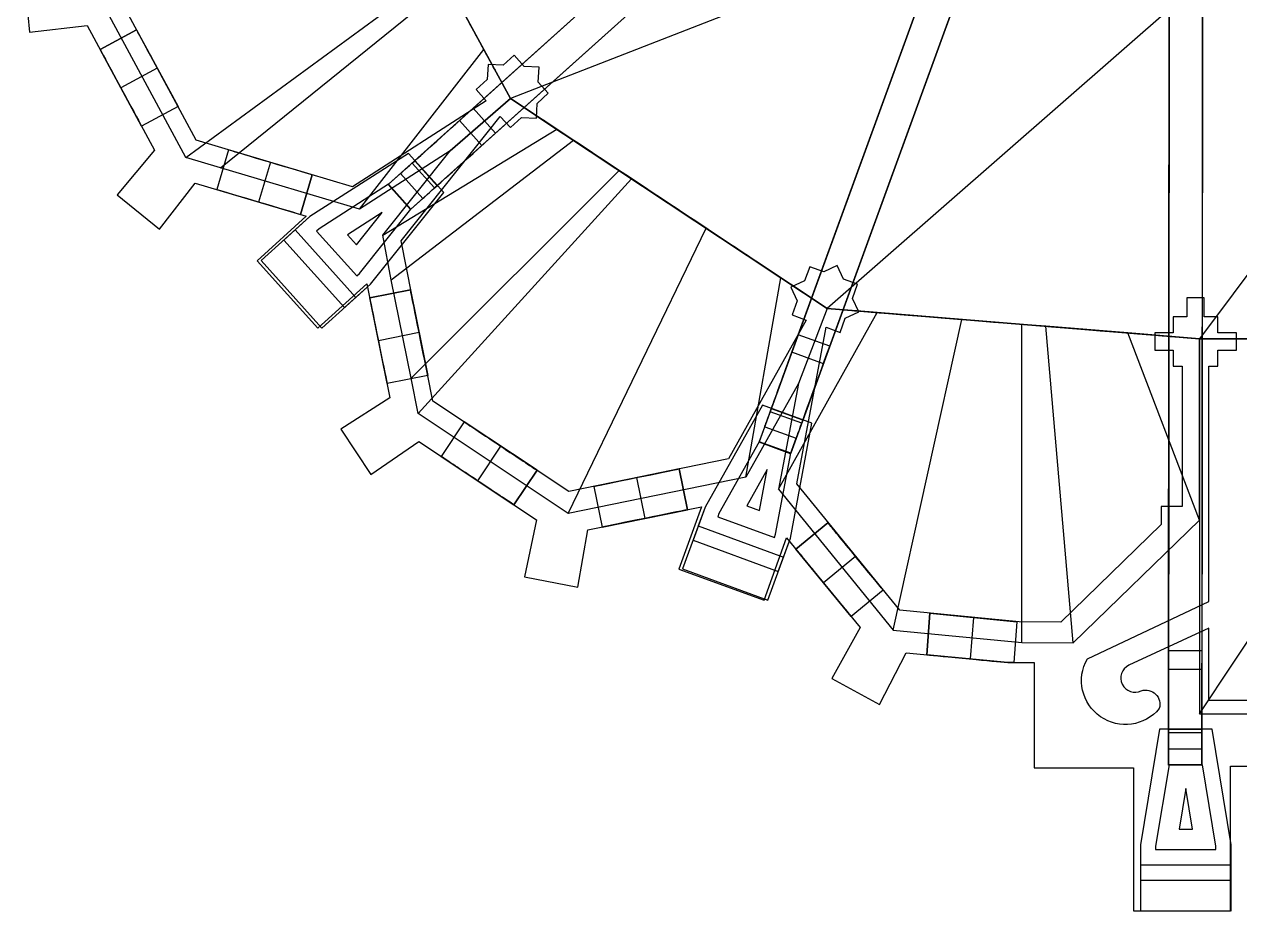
# Model space of a CAD drawing. Extents: x 309 to 370, y -277 to -28.
# Drawn here: x 315.02 to 338.86, y -99.04 to -81.65 of the extents above; entities that cross this region are included whole.
import ezdxf

# ---------------------------------------------------------------- set-up
doc = ezdxf.new("R2010")
doc.units = 0
doc.layers.add('MODEL$BEAUVAIS', color=7, linetype='CONTINUOUS')

msp = doc.modelspace()

# ---------------------------------------------------------------- linework, layer by layer
at = {"layer": 'MODEL$BEAUVAIS'}
for p, q in [((324.558, -83.1, 15.261), (321, -76.535, 15.261)), ((324.558, -83.1, 23.926), (321, -76.535, 23.926)), ((321, -76.535, 23.926), (324.558, -83.1, 23.926)), ((321.312, -77.111, 17.516), (324.246, -82.525, 17.516)), ((329.586, -78.117, 42.067), (322.633, -84.367, 37.912)), ((323.559, -83.534, 37.917), (329.586, -78.117, 41.646)), ((329.404, -78.281, 49.447), (322.168, -84.785, 45.418)), ((323.83, -83.291, 45.801), (329.404, -78.281, 49.011)), ((330.026, -78.606, 42.067), (323.072, -84.856, 37.912)), ((323.998, -84.023, 37.917), (330.026, -78.606, 41.646)), ((329.843, -78.77, 49.447), (322.607, -85.274, 45.418)), ((324.269, -83.78, 45.801), (329.843, -78.769, 49.011)), ((331.768, -80.294, 25.19), (324.558, -83.1, 23.926)), ((332.854, -80.464, 42.067), (329.654, -89.249, 37.912)), ((330.08, -88.079, 37.917), (332.854, -80.464, 41.646)), ((315.024, -80.732), (315.125, -81.797)), ((315.024, -80.732, 14.613), (315.125, -81.797, 14.613)), ((318.195, -84.258, 14.613), (323.199, -80.592, 15.261)), ((332.77, -80.695, 49.447), (329.44, -89.837, 45.418)), ((330.205, -87.737, 45.801), (332.77, -80.694, 49.011)), ((333.471, -80.689, 42.067), (330.271, -89.474, 37.912)), ((330.698, -88.304, 37.917), (333.471, -80.689, 41.646)), ((318.871, -84.459, 14.613), (323.34, -80.852, 15.261)), ((323.34, -80.852, 15.261), (324.036, -82.138, 15.261)), ((333.387, -80.92, 49.447), (330.057, -90.062, 45.418)), ((330.822, -87.962, 45.801), (333.387, -80.919, 49.011)), ((318.195, -84.258, 14.613), (316.512, -81.141, 14.613)), ((318.397, -83.918), (316.873, -81.097)), ((318.397, -83.918, 14.613), (316.873, -81.097, 14.613)), ((337.635, -81.219, 25.19), (330.77, -87.22, 23.926)), ((337.476, -81.219, 49.446), (337.465, -96.175, 43.252)), ((337.476, -81.247, 42.103), (337.465, -95.55, 35.746)), ((337.466, -93.94, 43.635), (337.476, -81.219, 48.999)), ((337.466, -94.304, 35.751), (337.476, -81.247, 41.671)), ((343.006, -81.219, 25.19), (338.072, -87.817, 23.926)), ((338.133, -81.219, 42.116), (338.122, -95.55, 35.746)), ((338.133, -81.219, 49.446), (338.122, -96.176, 43.252)), ((338.123, -94.305, 35.751), (338.133, -81.219, 41.684)), ((338.123, -93.941, 43.635), (338.133, -81.219, 49)), ((315.125, -81.797), (316.257, -81.67)), ((315.125, -81.797, 14.613), (316.257, -81.67, 14.613)), ((316.257, -81.67), (316.257, -81.67, 14.613)), ((316.257, -81.67), (317.577, -84.113)), ((316.257, -81.67, 14.613), (317.577, -84.113, 14.613)), ((316.51, -82.138, 8.818), (317.226, -81.751, 8.818)), ((317.226, -81.751, 4.743), (316.51, -82.138, 4.743)), ((317.226, -81.751, 8.818), (317.226, -81.751, 4.743)), ((317.226, -81.751, 4.743), (318.04, -83.257, 4.743)), ((315.125, -81.797), (315.125, -81.797, 14.613)), ((316.51, -82.138, 4.743), (316.51, -82.138, 8.818)), ((317.324, -83.644, 4.743), (316.51, -82.138, 4.743)), ((321.601, -85.273, 14.613), (324.036, -82.138, 15.261)), ((324.036, -82.138, 15.261), (324.558, -83.1, 15.261)), ((324.12, -82.433), (324.104, -82.728)), ((324.12, -82.433, 14.613), (324.104, -82.728, 14.613)), ((324.413, -82.449), (324.12, -82.433)), ((324.12, -82.433), (324.12, -82.433, 14.613)), ((324.413, -82.449, 14.613), (324.12, -82.433, 14.613)), ((324.631, -82.252), (324.413, -82.449)), ((324.631, -82.252, 14.613), (324.413, -82.449, 14.613)), ((324.413, -82.449), (324.413, -82.449, 14.613)), ((324.827, -82.471), (324.631, -82.252)), ((324.631, -82.252), (324.631, -82.252, 14.613)), ((324.827, -82.471, 14.613), (324.631, -82.252, 14.613)), ((325.12, -82.486), (324.827, -82.471)), ((324.827, -82.471), (324.827, -82.471, 14.613)), ((325.12, -82.486, 14.613), (324.827, -82.471, 14.613)), ((317.633, -82.504, 9.726), (316.917, -82.891, 9.726)), ((325.105, -82.78), (325.12, -82.486)), ((325.105, -82.78, 14.613), (325.12, -82.486, 14.613)), ((325.12, -82.486), (325.12, -82.486, 14.613)), ((324.104, -82.728), (323.886, -82.925)), ((324.104, -82.728, 14.613), (323.886, -82.925, 14.613)), ((323.886, -82.925), (323.886, -82.925, 14.613)), ((323.886, -82.925), (324.083, -83.144)), ((323.886, -82.925, 14.613), (324.083, -83.144, 14.613)), ((324.104, -82.728), (324.104, -82.728, 14.613)), ((325.301, -82.999), (325.105, -82.78)), ((325.105, -82.78), (325.105, -82.78, 14.613)), ((325.301, -82.999, 14.613), (325.105, -82.78, 14.613)), ((324.083, -83.144), (321.462, -84.831)), ((324.083, -83.144, 14.613), (321.462, -84.831, 14.613)), ((323.375, -84.13, 14.613), (324.558, -83.1, 15.261)), ((324.558, -83.1, 15.261), (323.375, -84.13, 14.613)), ((324.083, -83.144), (324.083, -83.144, 14.613)), ((330.77, -87.22, 15.261), (324.558, -83.1, 15.261)), ((324.558, -83.1, 15.261), (324.558, -83.1, 23.926)), ((330.77, -87.22, 23.926), (324.558, -83.1, 23.926)), ((324.558, -83.1, 23.926), (330.77, -87.22, 23.926)), ((324.558, -83.1, 15.261), (325.47, -83.705, 15.261)), ((325.083, -83.196), (325.301, -82.999)), ((325.083, -83.196, 14.613), (325.301, -82.999, 14.613)), ((325.301, -82.999), (325.301, -82.999, 14.613)), ((318.04, -83.257, 4.743), (317.324, -83.644, 4.743)), ((318.04, -83.257, 8.818), (317.324, -83.644, 8.818)), ((318.04, -83.257, 4.743), (318.04, -83.257, 8.818)), ((324.269, -83.78, 45.801), (323.83, -83.291, 45.801)), ((325.068, -83.49), (325.083, -83.196)), ((325.068, -83.49, 14.613), (325.083, -83.196, 14.613)), ((325.083, -83.196), (325.083, -83.196, 14.613)), ((317.324, -83.644, 8.818), (317.324, -83.644, 4.743)), ((322.414, -85.893), (324.36, -83.453)), ((322.414, -85.893, 14.613), (324.36, -83.453, 14.613)), ((323.998, -84.023, 37.917), (323.559, -83.534, 37.917)), ((324.36, -83.453), (324.36, -83.453, 14.613)), ((324.36, -83.453), (324.557, -83.672)), ((324.36, -83.453, 14.613), (324.557, -83.672, 14.613)), ((324.557, -83.672), (324.775, -83.475)), ((324.557, -83.672, 14.613), (324.775, -83.475, 14.613)), ((324.775, -83.475), (324.775, -83.475, 14.613)), ((324.775, -83.475), (325.068, -83.49)), ((324.775, -83.475, 14.613), (325.068, -83.49, 14.613)), ((325.068, -83.49), (325.068, -83.49, 14.613)), ((325.098, -83.458, 17.516), (330.23, -86.862, 17.516)), ((322.057, -85.783, 14.613), (325.47, -83.705, 15.261)), ((324.557, -83.672), (324.557, -83.672, 14.613)), ((325.47, -83.705, 15.261), (325.793, -83.919, 15.261)), ((317.577, -84.113), (316.846, -84.99)), ((317.577, -84.113, 14.613), (316.846, -84.99, 14.613)), ((317.577, -84.113), (317.577, -84.113, 14.613)), ((321.462, -84.831), (318.397, -83.918)), ((318.397, -83.918), (318.397, -83.918, 14.613)), ((321.462, -84.831, 14.613), (318.397, -83.918, 14.613)), ((319.03, -84.107, 4.743), (318.797, -84.889, 4.743)), ((319.03, -84.107, 8.818), (318.797, -84.889, 8.818)), ((320.671, -84.596, 4.743), (319.03, -84.107, 4.743)), ((319.03, -84.107, 4.743), (319.03, -84.107, 8.818)), ((323.375, -84.13, 14.613), (321.601, -85.273, 14.613)), ((322.057, -85.783, 14.613), (323.375, -84.13, 14.613)), ((322.219, -86.661, 14.613), (325.793, -83.919, 15.261)), ((325.793, -83.919, 15.261), (326.689, -84.514, 15.261)), ((318.871, -84.459, 14.613), (318.195, -84.258, 14.613)), ((319.85, -84.351, 9.726), (319.617, -85.133, 9.726)), ((322.561, -84.178, 25.999), (320.626, -85.416, 25.999)), ((322.561, -84.178, 36.772), (320.626, -85.416, 36.772)), ((322.561, -84.178, 20.211), (320.626, -85.416, 20.211)), ((322.561, -84.178, 25.999), (320.626, -85.416, 25.999)), ((322.561, -84.178, 14.613), (320.626, -85.416, 14.613)), ((322.561, -84.178, 20.211), (320.626, -85.416, 20.211)), ((323.252, -84.946, 25.999), (322.561, -84.178, 25.999)), ((322.561, -84.178, 25.999), (322.561, -84.178, 36.772)), ((323.252, -84.946, 36.772), (322.561, -84.178, 36.772)), ((323.252, -84.946, 20.211), (322.561, -84.178, 20.211)), ((322.561, -84.178, 20.211), (322.561, -84.178, 25.999)), ((323.252, -84.946, 25.999), (322.561, -84.178, 25.999)), ((323.252, -84.946, 14.613), (322.561, -84.178, 14.613)), ((322.561, -84.178, 14.613), (322.561, -84.178, 20.211)), ((323.252, -84.946, 20.211), (322.561, -84.178, 20.211)), ((322.633, -84.367, 37.912), (322.681, -84.323, 43.761)), ((323.072, -84.856, 37.912), (322.633, -84.367, 37.912)), ((323.121, -84.812, 43.761), (322.681, -84.323, 43.761)), ((321.601, -85.273, 14.613), (318.871, -84.459, 14.613)), ((320.438, -85.378, 8.818), (320.671, -84.596, 8.818)), ((320.671, -84.596, 4.743), (320.438, -85.378, 4.743)), ((320.671, -84.596, 8.818), (320.671, -84.596, 4.743)), ((322.161, -84.791, 36.772), (322.403, -84.574, 35.371)), ((322.403, -84.574, 35.371), (322.842, -85.062, 35.371)), ((322.609, -88.589, 14.613), (326.689, -84.514, 15.261)), ((326.689, -84.514, 15.261), (326.935, -84.677, 15.261)), ((317.673, -85.663), (318.376, -84.764)), ((317.673, -85.663, 14.613), (318.376, -84.764, 14.613)), ((318.376, -84.764), (318.376, -84.764, 14.613)), ((318.376, -84.764), (320.555, -85.413)), ((318.376, -84.764, 14.613), (320.555, -85.413, 14.613)), ((322.168, -84.785, 36.772), (320.808, -85.655, 36.772)), ((322.168, -84.785, 46.153), (320.808, -85.655, 46.153)), ((321.462, -84.831), (321.462, -84.831, 14.613)), ((322.161, -84.791, 36.772), (322.168, -84.785, 36.772)), ((322.6, -85.279, 36.772), (322.161, -84.791, 36.772)), ((322.607, -85.274, 45.418), (322.168, -84.785, 45.418)), ((322.607, -85.274, 36.772), (322.168, -84.785, 36.772)), ((322.168, -84.785, 36.772), (322.168, -84.785, 45.418)), ((322.607, -85.274, 36.772), (322.168, -84.785, 36.772)), ((322.168, -84.785, 36.772), (322.168, -84.785, 46.153)), ((322.607, -85.274, 46.153), (322.168, -84.785, 46.153)), ((322.749, -89.281, 14.613), (326.935, -84.677, 15.261)), ((323.072, -84.856, 37.912), (323.121, -84.812, 43.761)), ((326.935, -84.677, 15.261), (328.397, -85.647, 15.261)), ((316.846, -84.99), (316.846, -84.99, 14.613)), ((316.846, -84.99), (317.673, -85.663)), ((316.846, -84.99, 14.613), (317.673, -85.663, 14.613)), ((318.797, -84.889, 4.743), (320.438, -85.378, 4.743)), ((318.797, -84.889, 8.818), (318.797, -84.889, 4.743)), ((321.816, -86.743, 25.999), (323.252, -84.946, 25.999)), ((321.816, -86.743, 36.772), (323.252, -84.946, 36.772)), ((321.816, -86.743, 20.211), (323.252, -84.946, 20.211)), ((321.816, -86.743, 25.999), (323.252, -84.946, 25.999)), ((321.816, -86.743, 14.613), (323.252, -84.946, 14.613)), ((321.816, -86.743, 20.211), (323.252, -84.946, 20.211)), ((322.6, -85.279, 36.772), (322.842, -85.062, 35.371)), ((323.252, -84.946, 25.999), (323.252, -84.946, 36.772)), ((323.252, -84.946, 20.211), (323.252, -84.946, 25.999)), ((323.252, -84.946, 14.613), (323.252, -84.946, 20.211)), ((322.044, -85.338, 46.153), (321.36, -85.776, 46.153)), ((322.044, -85.338, 49.854), (321.36, -85.776, 49.854)), ((321.537, -85.973, 46.153), (322.044, -85.338, 46.153)), ((321.537, -85.973, 49.854), (322.044, -85.338, 49.854)), ((321.597, -86.536, 36.772), (322.607, -85.274, 36.772)), ((321.597, -86.536, 46.153), (322.607, -85.274, 46.153)), ((322.044, -85.338, 46.153), (322.044, -85.338, 49.854)), ((322.6, -85.279, 36.772), (322.607, -85.274, 36.772)), ((322.607, -85.274, 36.772), (322.607, -85.274, 45.418)), ((322.607, -85.274, 36.772), (322.607, -85.274, 46.153)), ((320.555, -85.413), (319.593, -86.283)), ((320.555, -85.413, 14.613), (319.593, -86.283, 14.613)), ((320.626, -85.416, 14.613), (319.667, -86.28, 14.613)), ((320.626, -85.416, 20.211), (319.667, -86.28, 20.211)), ((320.626, -85.416, 20.211), (320.112, -85.879, 20.211)), ((320.626, -85.416, 25.999), (320.112, -85.879, 25.999)), ((320.626, -85.416, 25.999), (320.334, -85.679, 25.999)), ((320.626, -85.416, 36.772), (320.334, -85.679, 36.772)), ((320.438, -85.378, 4.743), (320.438, -85.378, 8.818)), ((320.555, -85.413), (320.555, -85.413, 14.613)), ((320.626, -85.416, 25.999), (320.626, -85.416, 36.772)), ((320.626, -85.416, 20.211), (320.626, -85.416, 25.999)), ((320.626, -85.416, 14.613), (320.626, -85.416, 20.211)), ((317.673, -85.663), (317.673, -85.663, 14.613)), ((320.334, -85.679, 25.999), (320.334, -85.679, 36.772)), ((320.334, -85.679, 25.999), (321.524, -87.005, 25.999)), ((320.334, -85.679, 36.772), (321.524, -87.005, 36.772)), ((320.808, -85.655, 36.772), (320.757, -85.701, 36.772)), ((320.808, -85.655, 46.153), (320.757, -85.701, 46.153)), ((320.757, -85.701, 36.772), (320.757, -85.701, 46.153)), ((320.757, -85.701, 36.772), (321.547, -86.582, 36.772)), ((320.757, -85.701, 46.153), (321.547, -86.582, 46.153)), ((320.808, -85.655, 36.772), (320.808, -85.655, 46.153)), ((321.36, -85.776, 46.153), (321.36, -85.776, 49.854)), ((321.36, -85.776, 46.153), (321.537, -85.973, 46.153)), ((321.36, -85.776, 49.854), (321.537, -85.973, 49.854)), ((322.219, -86.661, 14.613), (322.057, -85.783, 14.613)), ((325.694, -91.241, 14.613), (328.397, -85.647, 15.261)), ((328.397, -85.647, 15.261), (329.86, -86.617, 15.261)), ((320.112, -85.879, 20.211), (321.302, -87.205, 20.211)), ((320.112, -85.879, 25.999), (321.302, -87.205, 25.999)), ((320.112, -85.879, 20.211), (320.112, -85.879, 25.999)), ((321.537, -85.973, 46.153), (321.537, -85.973, 49.854)), ((323.038, -89.037), (322.414, -85.893)), ((322.414, -85.893), (322.414, -85.893, 14.613)), ((323.038, -89.037, 14.613), (322.414, -85.893, 14.613)), ((319.593, -86.283), (319.593, -86.283, 14.613)), ((319.593, -86.283), (320.781, -87.607)), ((319.593, -86.283, 14.613), (320.781, -87.607, 14.613)), ((319.667, -86.28, 14.613), (319.667, -86.28, 20.211)), ((319.667, -86.28, 14.613), (320.857, -87.606, 14.613)), ((319.667, -86.28, 20.211), (320.857, -87.606, 20.211)), ((330.428, -86.401), (330.327, -86.678)), ((330.428, -86.401, 14.613), (330.327, -86.678, 14.613)), ((330.703, -86.502), (330.428, -86.401)), ((330.428, -86.401), (330.428, -86.401, 14.613)), ((330.703, -86.502, 14.613), (330.428, -86.401, 14.613)), ((330.969, -86.378), (330.703, -86.502)), ((330.969, -86.378, 14.613), (330.703, -86.502, 14.613)), ((330.703, -86.502), (330.703, -86.502, 14.613)), ((331.093, -86.645), (330.969, -86.378)), ((330.969, -86.378), (330.969, -86.378, 14.613)), ((331.093, -86.645, 14.613), (330.969, -86.378, 14.613)), ((320.781, -87.607), (321.743, -86.737)), ((320.781, -87.607, 14.613), (321.743, -86.737, 14.613)), ((320.857, -87.606, 14.613), (321.816, -86.743, 14.613)), ((320.857, -87.606, 20.211), (321.816, -86.743, 20.211)), ((321.302, -87.205, 20.211), (321.816, -86.743, 20.211)), ((321.302, -87.205, 25.999), (321.816, -86.743, 25.999)), ((321.524, -87.005, 25.999), (321.816, -86.743, 25.999)), ((321.524, -87.005, 36.772), (321.816, -86.743, 36.772)), ((321.547, -86.582, 36.772), (321.597, -86.536, 36.772)), ((321.547, -86.582, 46.153), (321.597, -86.536, 46.153)), ((321.547, -86.582, 36.772), (321.547, -86.582, 46.153)), ((321.597, -86.536, 36.772), (321.597, -86.536, 46.153)), ((321.743, -86.737), (321.743, -86.737, 14.613)), ((321.743, -86.737), (322.195, -88.972)), ((321.743, -86.737, 14.613), (322.195, -88.972, 14.613)), ((321.816, -86.743, 25.999), (321.816, -86.743, 36.772)), ((321.816, -86.743, 20.211), (321.816, -86.743, 25.999)), ((321.816, -86.743, 14.613), (321.816, -86.743, 20.211)), ((322.609, -88.589, 14.613), (322.219, -86.661, 14.613)), ((329.176, -90.532, 14.613), (329.86, -86.617, 15.261)), ((329.86, -86.617, 15.261), (330.77, -87.22, 15.261)), ((330.327, -86.678), (330.061, -86.803)), ((330.327, -86.678, 14.613), (330.061, -86.803, 14.613)), ((330.327, -86.678), (330.327, -86.678, 14.613)), ((331.369, -86.745), (331.093, -86.645)), ((331.093, -86.645), (331.093, -86.645, 14.613)), ((331.369, -86.745, 14.613), (331.093, -86.645, 14.613)), ((331.269, -87.022), (331.369, -86.745)), ((331.269, -87.022, 14.613), (331.369, -86.745, 14.613)), ((331.369, -86.745), (331.369, -86.745, 14.613)), ((321.524, -87.005, 25.999), (321.524, -87.005, 36.772)), ((321.8, -87.015, 8.818), (322.597, -86.854, 8.818)), ((322.597, -86.854, 4.743), (321.8, -87.015, 4.743)), ((322.597, -86.854, 8.818), (322.597, -86.854, 4.743)), ((322.597, -86.854, 4.743), (322.936, -88.533, 4.743)), ((330.061, -86.803), (330.061, -86.803, 14.613)), ((330.061, -86.803), (330.185, -87.07)), ((330.061, -86.803, 14.613), (330.185, -87.07, 14.613)), ((321.302, -87.205, 20.211), (321.302, -87.205, 25.999)), ((321.8, -87.015, 4.743), (321.8, -87.015, 8.818)), ((322.139, -88.694, 4.743), (321.8, -87.015, 4.743)), ((330.185, -87.07), (330.085, -87.346)), ((330.185, -87.07, 14.613), (330.085, -87.346, 14.613)), ((330.185, -87.07), (330.185, -87.07, 14.613)), ((330.77, -87.22, 15.261), (330.206, -88.691, 14.613)), ((330.77, -87.22, 15.261), (330.206, -88.691, 14.613)), ((338.072, -87.817, 15.261), (330.77, -87.22, 15.261)), ((330.77, -87.22, 15.261), (330.77, -87.22, 23.926)), ((338.072, -87.817, 23.926), (330.77, -87.22, 23.926)), ((330.77, -87.22, 23.926), (338.072, -87.817, 23.926)), ((331.753, -87.301, 15.261), (330.77, -87.22, 15.261)), ((331.393, -87.289), (331.269, -87.022)), ((331.269, -87.022), (331.269, -87.022, 14.613)), ((331.393, -87.289, 14.613), (331.269, -87.022, 14.613)), ((338.164, -87.012), (337.827, -87.012)), ((337.827, -87.012), (337.827, -87.012, 14.613)), ((338.164, -87.012, 14.613), (337.827, -87.012, 14.613)), ((337.827, -87.012), (337.827, -87.382)), ((337.827, -87.012, 14.613), (337.827, -87.382, 14.613)), ((338.164, -87.382), (338.164, -87.012)), ((338.164, -87.012), (338.164, -87.012, 14.613)), ((338.164, -87.382, 14.613), (338.164, -87.012, 14.613)), ((330.361, -87.447), (328.836, -90.172)), ((330.361, -87.447, 14.613), (328.836, -90.172, 14.613)), ((329.816, -90.767, 14.613), (331.753, -87.301, 15.261)), ((330.085, -87.346), (330.085, -87.346, 14.613)), ((330.085, -87.346), (330.361, -87.447)), ((330.085, -87.346, 14.613), (330.361, -87.447, 14.613)), ((330.361, -87.447), (330.361, -87.447, 14.613)), ((331.026, -87.69), (331.127, -87.414)), ((331.026, -87.69, 14.613), (331.127, -87.414, 14.613)), ((331.127, -87.414), (331.393, -87.289)), ((331.127, -87.414, 14.613), (331.393, -87.289, 14.613)), ((331.127, -87.414), (331.127, -87.414, 14.613)), ((337.489, -87.77, 17.516), (331.352, -87.268, 17.516)), ((331.393, -87.289), (331.393, -87.289, 14.613)), ((333.41, -87.436, 15.261), (331.753, -87.301, 15.261)), ((332.064, -93.53, 14.613), (333.41, -87.436, 15.261)), ((334.591, -87.533, 15.261), (333.41, -87.436, 15.261)), ((337.827, -87.382), (337.559, -87.382)), ((337.559, -87.382), (337.559, -87.382, 14.613)), ((337.827, -87.382, 14.613), (337.559, -87.382, 14.613)), ((337.559, -87.382), (337.559, -87.699)), ((337.559, -87.382, 14.613), (337.559, -87.699, 14.613)), ((337.827, -87.382), (337.827, -87.382, 14.613)), ((338.432, -87.382), (338.164, -87.382)), ((338.164, -87.382), (338.164, -87.382, 14.613)), ((338.432, -87.382, 14.613), (338.164, -87.382, 14.613)), ((338.432, -87.699), (338.432, -87.382)), ((338.432, -87.382), (338.432, -87.382, 14.613)), ((338.432, -87.699, 14.613), (338.432, -87.382, 14.613)), ((320.781, -87.607), (320.781, -87.607, 14.613)), ((320.857, -87.606, 14.613), (320.857, -87.606, 20.211)), ((322.766, -87.693, 9.726), (321.969, -87.855, 9.726)), ((330.174, -90.661), (330.751, -87.59)), ((330.174, -90.661, 14.613), (330.751, -87.59, 14.613)), ((330.751, -87.59), (330.751, -87.59, 14.613)), ((330.751, -87.59), (331.026, -87.69)), ((330.751, -87.59, 14.613), (331.026, -87.69, 14.613)), ((331.026, -87.69), (331.026, -87.69, 14.613)), ((334.589, -93.776, 14.613), (334.591, -87.533, 15.261)), ((335.059, -87.571, 15.261), (334.591, -87.533, 15.261)), ((336.666, -87.702, 15.261), (335.059, -87.571, 15.261)), ((335.595, -93.78, 14.613), (335.059, -87.571, 15.261)), ((338.072, -87.817, 15.261), (336.666, -87.702, 15.261)), ((338.072, -91.375, 14.613), (336.666, -87.702, 15.261)), ((337.559, -87.699), (337.195, -87.699)), ((337.195, -87.699), (337.195, -87.699, 14.613)), ((337.559, -87.699, 14.613), (337.195, -87.699, 14.613)), ((337.195, -87.699), (337.195, -88.038)), ((337.195, -87.699, 14.613), (337.195, -88.038, 14.613)), ((337.559, -87.699), (337.559, -87.699, 14.613)), ((338.797, -87.699), (338.432, -87.699)), ((338.432, -87.699), (338.432, -87.699, 14.613)), ((338.797, -87.699, 14.613), (338.432, -87.699, 14.613)), ((338.797, -88.038), (338.797, -87.699)), ((338.797, -87.699), (338.797, -87.699, 14.613)), ((338.797, -88.038, 14.613), (338.797, -87.699, 14.613)), ((330.822, -87.962, 45.801), (330.205, -87.737, 45.801)), ((355.195, -87.817, 15.261), (338.072, -87.817, 15.261)), ((338.072, -87.817, 15.261), (338.072, -87.817, 23.926)), ((355.195, -87.817, 23.926), (338.072, -87.817, 23.926)), ((338.072, -87.817, 15.261), (338.072, -88.353, 14.613)), ((338.072, -95.174, 14.613), (342.949, -87.817, 15.261)), ((342.949, -87.817, 15.261), (338.072, -87.817, 15.261)), ((338.072, -87.817, 23.926), (355.195, -87.817, 23.926)), ((338.072, -88.353, 14.613), (338.072, -87.817, 15.261)), ((330.698, -88.304, 37.917), (330.08, -88.079, 37.917)), ((337.195, -88.038), (337.195, -88.038, 14.613)), ((337.195, -88.038), (337.559, -88.038)), ((337.195, -88.038, 14.613), (337.559, -88.038, 14.613)), ((337.559, -88.038), (337.559, -88.038, 14.613)), ((337.559, -88.038), (337.559, -88.355)), ((337.559, -88.038, 14.613), (337.559, -88.355, 14.613)), ((338.432, -88.355), (338.432, -88.038)), ((338.432, -88.038), (338.432, -88.038, 14.613)), ((338.432, -88.355, 14.613), (338.432, -88.038, 14.613)), ((338.432, -88.038), (338.797, -88.038)), ((338.432, -88.038, 14.613), (338.797, -88.038, 14.613)), ((338.797, -88.038), (338.797, -88.038, 14.613)), ((337.559, -88.355), (337.559, -88.355, 14.613)), ((337.559, -88.355), (337.735, -88.355)), ((337.559, -88.355, 14.613), (337.735, -88.355, 14.613)), ((337.735, -88.355), (337.735, -88.355, 14.613)), ((337.735, -88.355), (337.735, -91.104)), ((337.735, -88.355, 14.613), (337.735, -91.104, 14.613)), ((338.072, -88.353, 14.613), (338.072, -95.174, 14.613)), ((338.072, -91.375, 14.613), (338.072, -88.353, 14.613)), ((338.256, -92.968), (338.256, -88.355)), ((338.256, -88.355), (338.256, -88.355, 14.613)), ((338.256, -92.968, 14.613), (338.256, -88.355, 14.613)), ((338.256, -88.355), (338.432, -88.355)), ((338.256, -88.355, 14.613), (338.432, -88.355, 14.613)), ((338.432, -88.355), (338.432, -88.355, 14.613)), ((322.936, -88.533, 4.743), (322.139, -88.694, 4.743)), ((322.936, -88.533, 8.818), (322.139, -88.694, 8.818)), ((322.749, -89.281, 14.613), (322.609, -88.589, 14.613)), ((322.936, -88.533, 4.743), (322.936, -88.533, 8.818)), ((322.139, -88.694, 8.818), (322.139, -88.694, 4.743)), ((330.206, -88.691, 14.613), (329.176, -90.532, 14.613)), ((330.206, -88.691, 14.613), (329.816, -90.767, 14.613)), ((322.195, -88.972), (321.235, -89.587)), ((322.195, -88.972, 14.613), (321.235, -89.587, 14.613)), ((322.195, -88.972), (322.195, -88.972, 14.613)), ((325.703, -90.81), (323.038, -89.037)), ((323.038, -89.037), (323.038, -89.037, 14.613)), ((325.703, -90.81, 14.613), (323.038, -89.037, 14.613)), ((329.502, -89.116, 25.999), (328.376, -91.119, 25.999)), ((329.502, -89.116, 36.772), (328.376, -91.119, 36.772)), ((329.502, -89.116, 20.211), (328.376, -91.119, 20.211)), ((329.502, -89.116, 25.999), (328.376, -91.119, 25.999)), ((329.502, -89.116, 14.613), (328.376, -91.119, 14.613)), ((329.502, -89.116, 20.211), (328.376, -91.119, 20.211)), ((330.473, -89.47, 25.999), (329.502, -89.116, 25.999)), ((329.502, -89.116, 25.999), (329.502, -89.116, 36.772)), ((330.473, -89.47, 36.772), (329.502, -89.116, 36.772)), ((330.473, -89.47, 20.211), (329.502, -89.116, 20.211)), ((329.502, -89.116, 20.211), (329.502, -89.116, 25.999)), ((330.473, -89.47, 25.999), (329.502, -89.116, 25.999)), ((330.473, -89.47, 14.613), (329.502, -89.116, 14.613)), ((329.502, -89.116, 14.613), (329.502, -89.116, 20.211)), ((330.473, -89.47, 20.211), (329.502, -89.116, 20.211)), ((325.694, -91.241, 14.613), (322.749, -89.281, 14.613)), ((329.654, -89.249, 37.912), (329.676, -89.188, 43.761)), ((330.271, -89.474, 37.912), (329.654, -89.249, 37.912)), ((330.294, -89.413, 43.761), (329.676, -89.188, 43.761)), ((321.235, -89.587), (321.235, -89.587, 14.613)), ((321.235, -89.587), (321.822, -90.479)), ((321.235, -89.587, 14.613), (321.822, -90.479, 14.613)), ((323.654, -89.448, 4.743), (323.203, -90.127, 4.743)), ((323.654, -89.448, 8.818), (323.203, -90.127, 8.818)), ((325.08, -90.396, 4.743), (323.654, -89.448, 4.743)), ((323.654, -89.448, 4.743), (323.654, -89.448, 8.818)), ((329.437, -89.845, 36.772), (329.548, -89.54, 35.371)), ((329.548, -89.54, 35.371), (330.165, -89.765, 35.371)), ((330.05, -91.73, 25.999), (330.473, -89.47, 25.999)), ((330.05, -91.73, 36.772), (330.473, -89.47, 36.772)), ((330.05, -91.73, 20.211), (330.473, -89.47, 20.211)), ((330.05, -91.73, 25.999), (330.473, -89.47, 25.999)), ((330.05, -91.73, 14.613), (330.473, -89.47, 14.613)), ((330.05, -91.73, 20.211), (330.473, -89.47, 20.211)), ((330.271, -89.474, 37.912), (330.294, -89.413, 43.761)), ((330.473, -89.47, 25.999), (330.473, -89.47, 36.772)), ((330.473, -89.47, 20.211), (330.473, -89.47, 25.999)), ((330.473, -89.47, 14.613), (330.473, -89.47, 20.211)), ((321.822, -90.479), (322.762, -89.833)), ((321.822, -90.479, 14.613), (322.762, -89.833, 14.613)), ((322.762, -89.833), (322.762, -89.833, 14.613)), ((322.762, -89.833), (325.07, -91.369)), ((322.762, -89.833, 14.613), (325.07, -91.369, 14.613)), ((329.44, -89.837, 36.772), (328.649, -91.244, 36.772)), ((329.44, -89.837, 46.153), (328.649, -91.244, 46.153)), ((329.437, -89.845, 36.772), (329.44, -89.837, 36.772)), ((330.054, -90.07, 36.772), (329.437, -89.845, 36.772)), ((330.057, -90.062, 45.418), (329.44, -89.837, 45.418)), ((330.057, -90.062, 36.772), (329.44, -89.837, 36.772)), ((329.44, -89.837, 36.772), (329.44, -89.837, 45.418)), ((330.057, -90.062, 36.772), (329.44, -89.837, 36.772)), ((329.44, -89.837, 36.772), (329.44, -89.837, 46.153)), ((330.057, -90.062, 46.153), (329.44, -89.837, 46.153)), ((330.054, -90.07, 36.772), (330.165, -89.765, 35.371)), ((324.367, -89.922, 9.726), (323.915, -90.601, 9.726)), ((329.76, -91.651, 36.772), (330.057, -90.062, 36.772)), ((329.76, -91.651, 46.153), (330.057, -90.062, 46.153)), ((330.054, -90.07, 36.772), (330.057, -90.062, 36.772)), ((330.057, -90.062, 36.772), (330.057, -90.062, 45.418)), ((330.057, -90.062, 36.772), (330.057, -90.062, 46.153)), ((323.203, -90.127, 4.743), (324.628, -91.075, 4.743)), ((323.203, -90.127, 8.818), (323.203, -90.127, 4.743)), ((328.836, -90.172), (325.703, -90.81)), ((328.836, -90.172, 14.613), (325.703, -90.81, 14.613)), ((328.836, -90.172), (328.836, -90.172, 14.613)), ((321.822, -90.479), (321.822, -90.479, 14.613)), ((324.628, -91.075, 8.818), (325.08, -90.396, 8.818)), ((325.08, -90.396, 4.743), (324.628, -91.075, 4.743)), ((325.08, -90.396, 8.818), (325.08, -90.396, 4.743)), ((329.176, -90.532, 14.613), (325.694, -91.241, 14.613)), ((327.87, -90.369, 4.743), (326.192, -90.711, 4.743)), ((327.031, -90.54, 9.726), (327.194, -91.34, 9.726)), ((327.87, -90.369, 8.818), (327.87, -90.369, 4.743)), ((328.032, -91.169, 8.818), (327.87, -90.369, 8.818)), ((327.87, -90.369, 4.743), (328.032, -91.169, 4.743)), ((329.591, -90.383, 46.153), (329.193, -91.091, 46.153)), ((329.591, -90.383, 49.854), (329.193, -91.091, 49.854)), ((329.442, -91.182, 46.153), (329.591, -90.383, 46.153)), ((329.442, -91.182, 49.854), (329.591, -90.383, 49.854)), ((329.591, -90.383, 46.153), (329.591, -90.383, 49.854)), ((325.703, -90.81), (325.703, -90.81, 14.613)), ((326.192, -90.711, 4.743), (326.192, -90.711, 8.818)), ((326.192, -90.711, 4.743), (326.355, -91.51, 4.743)), ((326.192, -90.711, 8.818), (326.355, -91.51, 8.818)), ((329.816, -90.767, 14.613), (332.064, -93.53, 14.613)), ((332.195, -93.143), (330.174, -90.661)), ((330.174, -90.661), (330.174, -90.661, 14.613)), ((332.195, -93.143, 14.613), (330.174, -90.661, 14.613)), ((324.628, -91.075, 4.743), (324.628, -91.075, 8.818)), ((326.08, -91.566), (328.308, -91.113)), ((326.08, -91.566, 14.613), (328.308, -91.113, 14.613)), ((326.355, -91.51, 4.743), (328.032, -91.169, 4.743)), ((328.308, -91.113), (327.864, -92.335)), ((328.308, -91.113, 14.613), (327.864, -92.335, 14.613)), ((328.376, -91.119, 14.613), (327.935, -92.332, 14.613)), ((328.376, -91.119, 20.211), (327.935, -92.332, 20.211)), ((328.032, -91.169, 4.743), (328.032, -91.169, 8.818)), ((328.376, -91.119, 20.211), (328.14, -91.769, 20.211)), ((328.376, -91.119, 25.999), (328.14, -91.769, 25.999)), ((328.376, -91.119, 25.999), (328.242, -91.487, 25.999)), ((328.376, -91.119, 36.772), (328.242, -91.487, 36.772)), ((328.308, -91.113), (328.308, -91.113, 14.613)), ((328.376, -91.119, 25.999), (328.376, -91.119, 36.772)), ((328.376, -91.119, 20.211), (328.376, -91.119, 25.999)), ((328.376, -91.119, 14.613), (328.376, -91.119, 20.211)), ((328.649, -91.244, 36.772), (328.625, -91.309, 36.772)), ((328.649, -91.244, 46.153), (328.625, -91.309, 46.153)), ((328.649, -91.244, 36.772), (328.649, -91.244, 46.153)), ((329.193, -91.091, 46.153), (329.193, -91.091, 49.854)), ((329.193, -91.091, 46.153), (329.442, -91.182, 46.153)), ((329.193, -91.091, 49.854), (329.442, -91.182, 49.854)), ((329.442, -91.182, 46.153), (329.442, -91.182, 49.854)), ((337.735, -91.104), (337.325, -91.104)), ((337.325, -91.104), (337.325, -91.104, 14.613)), ((337.735, -91.104, 14.613), (337.325, -91.104, 14.613)), ((337.325, -91.104), (337.325, -91.461)), ((337.325, -91.104, 14.613), (337.325, -91.461, 14.613)), ((337.735, -91.104), (337.735, -91.104, 14.613)), ((325.07, -91.369), (324.834, -92.487)), ((325.07, -91.369, 14.613), (324.834, -92.487, 14.613)), ((325.07, -91.369), (325.07, -91.369, 14.613)), ((326.355, -91.51, 8.818), (326.355, -91.51, 4.743)), ((328.242, -91.487, 25.999), (328.242, -91.487, 36.772)), ((328.242, -91.487, 25.999), (329.916, -92.099, 25.999)), ((328.242, -91.487, 36.772), (329.916, -92.099, 36.772)), ((328.625, -91.309, 36.772), (328.625, -91.309, 46.153)), ((328.625, -91.309, 36.772), (329.737, -91.715, 36.772)), ((328.625, -91.309, 46.153), (329.737, -91.715, 46.153)), ((330.155, -91.941, 8.818), (330.785, -91.424, 8.818)), ((330.785, -91.424, 4.743), (330.155, -91.941, 4.743)), ((330.785, -91.424, 8.818), (330.785, -91.424, 4.743)), ((330.785, -91.424, 4.743), (331.87, -92.748, 4.743)), ((337.325, -91.461), (335.354, -93.374)), ((337.325, -91.461, 14.613), (335.354, -93.374, 14.613)), ((335.595, -93.78, 14.613), (338.072, -91.375, 14.613)), ((337.325, -91.461), (337.325, -91.461, 14.613)), ((325.88, -92.692), (326.08, -91.566)), ((325.88, -92.692, 14.613), (326.08, -91.566, 14.613)), ((326.08, -91.566), (326.08, -91.566, 14.613)), ((328.14, -91.769, 20.211), (329.813, -92.38, 20.211)), ((328.14, -91.769, 25.999), (329.813, -92.38, 25.999)), ((328.14, -91.769, 20.211), (328.14, -91.769, 25.999)), ((329.533, -92.945), (329.976, -91.723)), ((329.533, -92.945, 14.613), (329.976, -91.723, 14.613)), ((329.609, -92.943, 14.613), (330.05, -91.73, 14.613)), ((329.609, -92.943, 20.211), (330.05, -91.73, 20.211)), ((329.737, -91.715, 36.772), (329.76, -91.651, 36.772)), ((329.737, -91.715, 46.153), (329.76, -91.651, 46.153)), ((329.737, -91.715, 36.772), (329.737, -91.715, 46.153)), ((329.76, -91.651, 36.772), (329.76, -91.651, 46.153)), ((329.813, -92.38, 20.211), (330.05, -91.73, 20.211)), ((329.813, -92.38, 25.999), (330.05, -91.73, 25.999)), ((329.916, -92.099, 25.999), (330.05, -91.73, 25.999)), ((329.916, -92.099, 36.772), (330.05, -91.73, 36.772)), ((329.976, -91.723), (329.976, -91.723, 14.613)), ((329.976, -91.723), (331.42, -93.483)), ((329.976, -91.723, 14.613), (331.42, -93.483, 14.613)), ((330.05, -91.73, 25.999), (330.05, -91.73, 36.772)), ((330.05, -91.73, 20.211), (330.05, -91.73, 25.999)), ((330.05, -91.73, 14.613), (330.05, -91.73, 20.211)), ((330.155, -91.941, 4.743), (330.155, -91.941, 8.818)), ((331.241, -93.264, 4.743), (330.155, -91.941, 4.743)), ((329.916, -92.099, 25.999), (329.916, -92.099, 36.772)), ((331.328, -92.086, 9.726), (330.698, -92.603, 9.726)), ((324.834, -92.487), (324.834, -92.487, 14.613)), ((324.834, -92.487), (325.88, -92.692)), ((324.834, -92.487, 14.613), (325.88, -92.692, 14.613)), ((327.864, -92.335), (327.864, -92.335, 14.613)), ((327.864, -92.335), (329.533, -92.945)), ((327.864, -92.335, 14.613), (329.533, -92.945, 14.613)), ((327.935, -92.332, 14.613), (327.935, -92.332, 20.211)), ((327.935, -92.332, 14.613), (329.609, -92.943, 14.613)), ((327.935, -92.332, 20.211), (329.609, -92.943, 20.211)), ((329.813, -92.38, 20.211), (329.813, -92.38, 25.999)), ((325.88, -92.692), (325.88, -92.692, 14.613)), ((329.533, -92.945), (329.533, -92.945, 14.613)), ((329.609, -92.943, 14.613), (329.609, -92.943, 20.211)), ((331.87, -92.748, 4.743), (331.241, -93.264, 4.743)), ((331.87, -92.748, 8.818), (331.241, -93.264, 8.818)), ((331.87, -92.748, 4.743), (331.87, -92.748, 8.818)), ((335.874, -94.093), (338.256, -92.968)), ((335.874, -94.093, 14.613), (338.256, -92.968, 14.613)), ((338.256, -92.968), (338.256, -92.968, 14.613)), ((334.534, -93.371), (332.195, -93.143)), ((332.195, -93.143), (332.195, -93.143, 14.613)), ((334.534, -93.371, 14.613), (332.195, -93.143, 14.613)), ((332.724, -94.015, 8.818), (332.786, -93.201, 8.818)), ((332.786, -93.201, 4.743), (332.724, -94.015, 4.743)), ((332.786, -93.201, 8.818), (332.786, -93.201, 4.743)), ((332.786, -93.201, 4.743), (334.491, -93.367, 4.743)), ((331.241, -93.264, 8.818), (331.241, -93.264, 4.743)), ((333.639, -93.284, 9.726), (333.576, -94.098, 9.726)), ((334.491, -93.367, 4.743), (334.429, -94.17, 4.743)), ((334.491, -93.367, 8.818), (334.429, -94.17, 8.818)), ((334.491, -93.367, 4.743), (334.491, -93.367, 8.818)), ((335.354, -93.374), (334.534, -93.371)), ((334.534, -93.371), (334.534, -93.371, 14.613)), ((335.354, -93.374, 14.613), (334.534, -93.371, 14.613)), ((335.354, -93.374), (335.354, -93.374, 14.613)), ((331.42, -93.483), (330.86, -94.478)), ((331.42, -93.483, 14.613), (330.86, -94.478, 14.613)), ((331.42, -93.483), (331.42, -93.483, 14.613)), ((332.064, -93.53, 14.613), (334.589, -93.776, 14.613)), ((338.256, -93.494), (336.687, -94.221)), ((338.256, -93.494, 14.613), (336.687, -94.221, 14.613)), ((338.256, -94.915), (338.256, -93.494)), ((338.256, -93.494), (338.256, -93.494, 14.613)), ((338.256, -94.915, 14.613), (338.256, -93.494, 14.613)), ((334.589, -93.776, 14.613), (335.595, -93.78, 14.613)), ((331.795, -94.989), (332.323, -93.976)), ((331.795, -94.989, 14.613), (332.323, -93.976, 14.613)), ((332.323, -93.976), (332.323, -93.976, 14.613)), ((332.323, -93.976), (334.314, -94.17)), ((332.323, -93.976, 14.613), (334.314, -94.17, 14.613)), ((332.724, -94.015, 4.743), (332.724, -94.015, 8.818)), ((334.314, -94.17, 4.743), (332.724, -94.015, 4.743)), ((335.874, -94.093), (335.874, -94.093, 14.613)), ((338.123, -93.941, 43.635), (337.466, -93.94, 43.635)), ((334.314, -94.17), (334.314, -94.17, 4.743)), ((334.314, -94.17), (334.832, -94.17)), ((334.314, -94.17, 14.613), (334.832, -94.17, 14.613)), ((334.429, -94.17, 4.743), (334.314, -94.17, 4.743)), ((334.314, -94.17, 9.083), (334.429, -94.17, 8.818)), ((334.314, -94.17, 9.083), (334.314, -94.17, 14.613)), ((334.429, -94.17, 8.818), (334.429, -94.17, 4.743)), ((334.832, -94.17), (334.832, -94.17, 14.613)), ((334.832, -94.17), (334.832, -96.232)), ((334.832, -94.17, 14.613), (334.832, -96.232, 14.613)), ((336.687, -94.221), (336.687, -94.221, 14.613)), ((338.123, -94.305, 35.751), (337.466, -94.304, 35.751)), ((330.86, -94.478), (330.86, -94.478, 14.613)), ((330.86, -94.478), (331.795, -94.989)), ((330.86, -94.478, 14.613), (331.795, -94.989, 14.613)), ((336.932, -94.722), (336.932, -94.722, 14.613)), ((331.795, -94.989), (331.795, -94.989, 14.613)), ((337.284, -95.07), (337.284, -95.07, 14.613)), ((346.514, -94.915), (338.256, -94.915)), ((338.256, -94.915), (338.256, -94.915, 14.613)), ((346.514, -94.915, 14.613), (338.256, -94.915, 14.613)), ((338.072, -95.174, 14.613), (355.195, -95.174, 14.613)), ((337.288, -95.477, 25.999), (336.914, -97.743, 25.999)), ((337.288, -95.477, 36.772), (336.914, -97.743, 36.772)), ((337.288, -95.477, 20.211), (336.914, -97.743, 20.211)), ((337.288, -95.477, 25.999), (336.914, -97.743, 25.999)), ((337.288, -95.477, 14.613), (336.914, -97.743, 14.613)), ((337.288, -95.477, 20.211), (336.914, -97.743, 20.211)), ((338.321, -95.477, 25.999), (337.288, -95.477, 25.999)), ((337.288, -95.477, 25.999), (337.288, -95.477, 36.772)), ((338.321, -95.477, 36.772), (337.288, -95.477, 36.772)), ((338.321, -95.477, 20.211), (337.288, -95.477, 20.211)), ((337.288, -95.477, 20.211), (337.288, -95.477, 25.999)), ((338.321, -95.477, 25.999), (337.288, -95.477, 25.999)), ((338.321, -95.477, 14.613), (337.288, -95.477, 14.613)), ((337.288, -95.477, 14.613), (337.288, -95.477, 20.211)), ((338.321, -95.477, 20.211), (337.288, -95.477, 20.211)), ((337.465, -95.55, 35.746), (337.465, -95.484, 41.595)), ((338.122, -95.485, 41.595), (337.465, -95.484, 41.595)), ((338.122, -95.55, 35.746), (337.465, -95.55, 35.746)), ((338.122, -95.55, 35.746), (338.122, -95.485, 41.595)), ((338.695, -97.746, 25.999), (338.321, -95.477, 25.999)), ((338.321, -95.477, 25.999), (338.321, -95.477, 36.772)), ((338.695, -97.746, 36.772), (338.321, -95.477, 36.772)), ((338.695, -97.746, 20.211), (338.321, -95.477, 20.211)), ((338.321, -95.477, 20.211), (338.321, -95.477, 25.999)), ((338.695, -97.746, 25.999), (338.321, -95.477, 25.999)), ((338.321, -95.477, 14.613), (338.321, -95.477, 20.211)), ((338.695, -97.746, 14.613), (338.321, -95.477, 14.613)), ((338.695, -97.746, 20.211), (338.321, -95.477, 20.211)), ((337.465, -95.859, 33.206), (338.122, -95.86, 33.206)), ((337.465, -96.184, 34.607), (337.465, -95.859, 33.206)), ((338.122, -96.184, 34.607), (338.122, -95.86, 33.206)), ((334.832, -96.232), (334.832, -96.232, 14.613)), ((334.832, -96.232), (336.778, -96.232)), ((334.832, -96.232, 14.613), (336.778, -96.232, 14.613)), ((336.778, -96.232), (336.778, -96.232, 14.613)), ((336.778, -96.232), (336.778, -99.037)), ((336.778, -96.232, 14.613), (336.778, -99.037, 14.613)), ((337.476, -96.175, 36.772), (337.213, -97.768, 36.772)), ((337.476, -96.175, 46.153), (337.213, -97.768, 46.153)), ((338.122, -96.176, 43.252), (337.465, -96.175, 43.252)), ((338.122, -96.176, 34.607), (337.465, -96.175, 34.607)), ((337.465, -96.175, 34.607), (337.465, -96.175, 43.252)), ((337.465, -96.184, 34.607), (337.465, -96.175, 34.607)), ((338.122, -96.184, 34.607), (337.465, -96.184, 34.607)), ((338.133, -96.176, 36.772), (337.476, -96.175, 36.772)), ((337.476, -96.175, 36.772), (337.476, -96.175, 46.153)), ((338.133, -96.176, 46.153), (337.476, -96.175, 46.153)), ((338.122, -96.176, 34.607), (338.122, -96.176, 43.252)), ((338.122, -96.184, 34.607), (338.122, -96.176, 34.607)), ((338.133, -96.176, 36.772), (338.133, -96.176, 46.153)), ((338.396, -97.771, 36.772), (338.133, -96.176, 36.772)), ((338.396, -97.771, 46.153), (338.133, -96.176, 46.153)), ((338.679, -99.037), (338.679, -96.198)), ((338.679, -96.198), (338.679, -96.198, 14.613)), ((338.679, -99.037, 14.613), (338.679, -96.198, 14.613)), ((338.679, -96.198), (346.024, -96.198)), ((338.679, -96.198, 14.613), (346.024, -96.198, 14.613)), ((337.804, -96.636, 46.153), (337.672, -97.438, 46.153)), ((337.804, -96.636, 49.854), (337.672, -97.438, 49.854)), ((337.804, -96.636, 46.153), (337.804, -96.636, 49.854)), ((337.937, -97.439, 46.153), (337.804, -96.636, 46.153)), ((337.937, -97.439, 49.854), (337.804, -96.636, 49.854)), ((337.672, -97.438, 46.153), (337.672, -97.438, 49.854)), ((337.672, -97.438, 46.153), (337.937, -97.439, 46.153)), ((337.672, -97.438, 49.854), (337.937, -97.439, 49.854)), ((337.937, -97.439, 46.153), (337.937, -97.439, 49.854)), ((336.914, -97.743, 25.999), (336.914, -97.743, 36.772)), ((336.914, -97.743, 25.999), (336.914, -98.136, 25.999)), ((336.914, -97.743, 36.772), (336.914, -98.136, 36.772)), ((336.914, -97.743, 20.211), (336.914, -97.743, 25.999)), ((336.914, -97.743, 20.211), (336.914, -98.435, 20.211)), ((336.914, -97.743, 25.999), (336.914, -98.435, 25.999)), ((336.914, -97.743, 14.613), (336.914, -97.743, 20.211)), ((336.914, -97.743, 14.613), (336.914, -99.034, 14.613)), ((336.914, -97.743, 20.211), (336.914, -99.034, 20.211)), ((337.213, -97.768, 36.772), (337.213, -97.768, 46.153)), ((337.213, -97.768, 36.772), (337.213, -97.837, 36.772)), ((337.213, -97.768, 46.153), (337.213, -97.837, 46.153)), ((337.213, -97.837, 36.772), (337.213, -97.837, 46.153)), ((337.213, -97.837, 36.772), (338.396, -97.839, 36.772)), ((337.213, -97.837, 46.153), (338.396, -97.839, 46.153)), ((338.396, -97.839, 36.772), (338.396, -97.771, 36.772)), ((338.396, -97.771, 36.772), (338.396, -97.771, 46.153)), ((338.396, -97.839, 46.153), (338.396, -97.771, 46.153)), ((338.396, -97.839, 36.772), (338.396, -97.839, 46.153)), ((338.695, -98.139, 25.999), (338.695, -97.746, 25.999)), ((338.695, -97.746, 25.999), (338.695, -97.746, 36.772)), ((338.695, -98.139, 36.772), (338.695, -97.746, 36.772)), ((338.695, -98.438, 20.211), (338.695, -97.746, 20.211)), ((338.695, -97.746, 20.211), (338.695, -97.746, 25.999)), ((338.695, -98.438, 25.999), (338.695, -97.746, 25.999)), ((338.695, -99.037, 14.613), (338.695, -97.746, 14.613)), ((338.695, -97.746, 14.613), (338.695, -97.746, 20.211)), ((338.695, -99.037, 20.211), (338.695, -97.746, 20.211)), ((336.914, -98.136, 25.999), (336.914, -98.136, 36.772)), ((336.914, -98.136, 25.999), (338.695, -98.139, 25.999)), ((336.914, -98.136, 36.772), (338.695, -98.139, 36.772)), ((338.695, -98.139, 25.999), (338.695, -98.139, 36.772)), ((336.914, -98.435, 20.211), (338.695, -98.438, 20.211)), ((336.914, -98.435, 25.999), (338.695, -98.438, 25.999)), ((336.914, -98.435, 20.211), (336.914, -98.435, 25.999)), ((338.695, -98.438, 20.211), (338.695, -98.438, 25.999)), ((336.778, -99.037), (336.778, -99.037, 14.613)), ((336.778, -99.037), (338.679, -99.037)), ((336.778, -99.037, 14.613), (338.679, -99.037, 14.613)), ((336.914, -99.034, 14.613), (336.914, -99.034, 20.211)), ((336.914, -99.034, 14.613), (338.695, -99.037, 14.613)), ((336.914, -99.034, 20.211), (338.695, -99.037, 20.211)), ((338.679, -99.037), (338.679, -99.037, 14.613)), ((338.695, -99.037, 14.613), (338.695, -99.037, 20.211))]:
    msp.add_line(p, q, dxfattribs=at)
at = {"layer": 'MODEL$BEAUVAIS', "extrusion": (-0.879214, -0.476428, 3.3623e-12)}
msp.add_arc((222.143, 18.184, -245.765), 4.939, 352.2289, 68.4433, dxfattribs=at)
at = {"layer": 'MODEL$BEAUVAIS', "extrusion": (-0.879866, -0.475221, -5.36137e-12)}
msp.add_arc((224.054, 8.382, -240.267), 1.44, 110.9982, 162.361, dxfattribs=at)
at = {"layer": 'MODEL$BEAUVAIS', "extrusion": (0.879872, 0.475211, 1.2933e-13)}
msp.add_arc((-224.051, 8.382, 239.456), 1.44, 17.639, 69.0018, dxfattribs=at)
at = {"layer": 'MODEL$BEAUVAIS', "extrusion": (-0.879866, -0.475221, 5.41113e-12)}
msp.add_arc((223.023, 8.382, -240.267), 1.44, 17.639, 69.0018, dxfattribs=at)
at = {"layer": 'MODEL$BEAUVAIS', "extrusion": (0.879872, 0.475211, -3.73749e-14)}
msp.add_arc((-223.02, 8.382, 239.456), 1.44, 110.9982, 162.361, dxfattribs=at)
at = {"layer": 'MODEL$BEAUVAIS', "extrusion": (-0.668466, 0.743742, 1.52528e-13)}
msp.add_arc((-185.999, 43.568, -278.416), 2.382, 4.6393, 69.6035, dxfattribs=at)
at = {"layer": 'MODEL$BEAUVAIS', "extrusion": (-0.55276, -0.833341, -8.13818e-12)}
msp.add_arc((321.943, 18.184, -110.152), 4.939, 111.5567, 187.7711, dxfattribs=at)
at = {"layer": 'MODEL$BEAUVAIS', "extrusion": (-0.668466, 0.743742, 5.31378e-14)}
msp.add_arc((-186.163, 35.339, -278.416), 2.913, 0.6295, 62.2185, dxfattribs=at)
at = {"layer": 'MODEL$BEAUVAIS', "extrusion": (-0.668466, 0.743742, -4.76005e-15)}
msp.add_arc((-185.999, 43.568, -279.073), 2.382, 4.6393, 69.6035, dxfattribs=at)
at = {"layer": 'MODEL$BEAUVAIS', "extrusion": (0.2856, 0.958349, 2.06181e-11)}
msp.add_arc((-331.135, 8.382, 10.511), 1.44, 17.639, 69.0018, dxfattribs=at)
at = {"layer": 'MODEL$BEAUVAIS', "extrusion": (-0.668466, 0.743742, 1.79436e-14)}
msp.add_arc((-186.163, 35.339, -279.073), 2.913, 0.6295, 62.2185, dxfattribs=at)
at = {"layer": 'MODEL$BEAUVAIS', "extrusion": (0.2856, 0.958349, -2.05668e-11)}
msp.add_arc((-330.103, 8.382, 10.511), 1.44, 110.9982, 162.361, dxfattribs=at)
at = {"layer": 'MODEL$BEAUVAIS', "extrusion": (-0.2856, -0.958349, -2.05467e-11)}
msp.add_arc((331.135, 8.382, -9.695), 1.44, 110.9982, 162.361, dxfattribs=at)
at = {"layer": 'MODEL$BEAUVAIS', "extrusion": (-0.2856, -0.958349, 2.05403e-11)}
msp.add_arc((330.103, 8.382, -9.695), 1.44, 17.639, 69.0018, dxfattribs=at)
at = {"layer": 'MODEL$BEAUVAIS', "extrusion": (-0.55276, -0.833341, 8.14713e-12)}
msp.add_arc((318.314, 18.184, -110.152), 4.939, 352.2289, 68.4433, dxfattribs=at)
at = {"layer": 'MODEL$BEAUVAIS', "extrusion": (-0.980189, -0.198067, -5.13481e-13)}
msp.add_arc((150.401, 8.382, -299.003), 1.44, 110.9982, 162.361, dxfattribs=at)
at = {"layer": 'MODEL$BEAUVAIS', "extrusion": (0.980194, 0.19804, 1.12082e-11)}
msp.add_arc((-150.393, 8.382, 298.193), 1.44, 17.639, 69.0018, dxfattribs=at)
at = {"layer": 'MODEL$BEAUVAIS', "extrusion": (0.081474, 0.996675, 2.0261e-12)}
msp.add_arc((-342.254, 18.184, -59.981), 4.939, 352.2289, 68.4433, dxfattribs=at)
at = {"layer": 'MODEL$BEAUVAIS', "extrusion": (-0.980188, -0.198068, 1.86795e-06)}
msp.add_arc((149.37, 8.383, -299.002), 1.44, 17.639, 69.0018, dxfattribs=at)
at = {"layer": 'MODEL$BEAUVAIS', "extrusion": (0.081474, 0.996675, -2.02916e-12)}
msp.add_arc((-338.625, 18.184, -59.981), 4.939, 111.5567, 187.7711, dxfattribs=at)
at = {"layer": 'MODEL$BEAUVAIS', "extrusion": (0.980194, 0.19804, -1.06449e-12)}
msp.add_arc((-149.361, 8.382, 298.193), 1.44, 110.9982, 162.361, dxfattribs=at)
at = {"layer": 'MODEL$BEAUVAIS', "extrusion": (-0.93962, 0.342221, 1.24441e-13)}
msp.add_arc((-31.394, 43.568, -340.292), 2.382, 4.6393, 69.6035, dxfattribs=at)
at = {"layer": 'MODEL$BEAUVAIS', "extrusion": (-0.93962, 0.342221, 4.09617e-14)}
msp.add_arc((-31.394, 43.568, -340.949), 2.382, 4.6393, 69.6035, dxfattribs=at)
at = {"layer": 'MODEL$BEAUVAIS', "extrusion": (-0.93962, 0.342221, 2.03507e-14)}
msp.add_arc((-31.558, 35.339, -340.292), 2.913, 0.6295, 62.2185, dxfattribs=at)
at = {"layer": 'MODEL$BEAUVAIS', "extrusion": (-0.93962, 0.342221, -3.51236e-14)}
msp.add_arc((-31.558, 35.339, -340.949), 2.913, 0.6295, 62.2185, dxfattribs=at)
at = {"layer": 'MODEL$BEAUVAIS', "extrusion": (0.553906, 0.832579, 1.10612e-11)}
msp.add_arc((-320.385, 8.382, 104.802), 1.44, 17.639, 69.0018, dxfattribs=at)
at = {"layer": 'MODEL$BEAUVAIS', "extrusion": (0.553906, 0.832579, -1.12023e-11)}
msp.add_arc((-319.354, 8.382, 104.802), 1.44, 110.9982, 162.361, dxfattribs=at)
at = {"layer": 'MODEL$BEAUVAIS', "extrusion": (-0.553916, -0.832572, -2.33517e-13)}
msp.add_arc((320.384, 8.382, -103.99), 1.44, 110.9982, 162.361, dxfattribs=at)
at = {"layer": 'MODEL$BEAUVAIS', "extrusion": (-0.199485, 0.979901, -2.48108e-12)}
msp.add_arc((-302.912, 8.382, -153.958), 1.44, 17.639, 69.0018, dxfattribs=at)
at = {"layer": 'MODEL$BEAUVAIS', "extrusion": (-0.199485, 0.979901, 2.36775e-11)}
msp.add_arc((-301.881, 8.382, -153.958), 1.44, 110.9982, 162.361, dxfattribs=at)
at = {"layer": 'MODEL$BEAUVAIS', "extrusion": (-0.553916, -0.832572, 1.5241e-13)}
msp.add_arc((319.352, 8.382, -103.99), 1.44, 17.639, 69.0018, dxfattribs=at)
at = {"layer": 'MODEL$BEAUVAIS', "extrusion": (0.199485, -0.979901, -2.37419e-11)}
msp.add_arc((301.881, 8.382, 154.774), 1.44, 17.639, 69.0018, dxfattribs=at)
at = {"layer": 'MODEL$BEAUVAIS', "extrusion": (0.199485, -0.979901, 2.40798e-12)}
msp.add_arc((302.912, 8.382, 154.774), 1.44, 110.9982, 162.361, dxfattribs=at)
at = {"layer": 'MODEL$BEAUVAIS', "extrusion": (-0.77318, -0.634187, 2.57151e-13)}
msp.add_arc((281.839, 8.382, -197.776), 1.44, 110.9982, 162.361, dxfattribs=at)
at = {"layer": 'MODEL$BEAUVAIS', "extrusion": (0.773197, 0.634166, 8.0479e-12)}
msp.add_arc((-281.833, 8.382, 196.969), 1.44, 17.639, 69.0018, dxfattribs=at)
at = {"layer": 'MODEL$BEAUVAIS', "extrusion": (-0.773179, -0.634188, 2.11554e-06)}
msp.add_arc((280.807, 8.382, -197.775), 1.44, 17.639, 69.0018, dxfattribs=at)
at = {"layer": 'MODEL$BEAUVAIS', "extrusion": (0.773197, 0.634166, -6.84105e-13)}
msp.add_arc((-280.802, 8.382, 196.969), 1.44, 110.9982, 162.361, dxfattribs=at)
at = {"layer": 'MODEL$BEAUVAIS', "extrusion": (-0.096824, -0.995302, 1.25872e-13)}
msp.add_arc((341.619, 8.382, 60.541), 1.44, 110.9922, 162.3556, dxfattribs=at)
at = {"layer": 'MODEL$BEAUVAIS', "extrusion": (-0.096824, -0.995302, -7.13213e-14)}
msp.add_arc((340.587, 8.382, 60.541), 1.44, 17.6444, 69.0078, dxfattribs=at)
at = {"layer": 'MODEL$BEAUVAIS', "extrusion": (0.09684, 0.9953, 1.06199e-13)}
msp.add_arc((-341.636, 8.382, -61.352), 1.44, 17.6444, 69.0078, dxfattribs=at)
at = {"layer": 'MODEL$BEAUVAIS', "extrusion": (0.09684, 0.9953, -4.53465e-13)}
msp.add_arc((-340.604, 8.382, -61.352), 1.44, 110.9931, 150.8452, dxfattribs=at)
at = {"layer": 'MODEL$BEAUVAIS', "extrusion": (0, 0, -1)}
for centre, radius, start, end in [((-336.621, -94.522), 0.861, 219.5546, 29.8278), ((-336.621, -94.522, -14.613), 0.861, 219.5546, 29.8278), ((-337.018, -94.987), 0.279, 71.8383, 197.3757), ((-337.018, -94.987, -14.613), 0.279, 71.8383, 197.3757)]:
    msp.add_arc(centre, radius, start, end, dxfattribs=at)
at = {"layer": 'MODEL$BEAUVAIS', "extrusion": (-1, 0.000756563, 1.55395e-13)}
msp.add_arc((92.855, 41.402, -337.537), 2.382, 4.6393, 69.6035, dxfattribs=at)
at = {"layer": 'MODEL$BEAUVAIS', "extrusion": (-1, 0.000756563, 6.32909e-14)}
msp.add_arc((92.855, 41.402, -338.194), 2.382, 4.6393, 69.6035, dxfattribs=at)
at = {"layer": 'MODEL$BEAUVAIS'}
for centre in [(336.81, -94.471), (336.81, -94.471, 14.613)]:
    msp.add_arc(centre, 0.279, 116.1861, 295.9188, dxfattribs=at)
at = {"layer": 'MODEL$BEAUVAIS', "extrusion": (-1, 0.000756563, 1.70166e-14)}
msp.add_arc((92.691, 33.174, -337.537), 2.913, 0.6295, 62.2185, dxfattribs=at)
at = {"layer": 'MODEL$BEAUVAIS', "extrusion": (-1, 0.000756563, -5.05942e-14)}
msp.add_arc((92.691, 33.174, -338.194), 2.913, 0.6295, 62.2185, dxfattribs=at)

doc.saveas('drawing.dxf')
